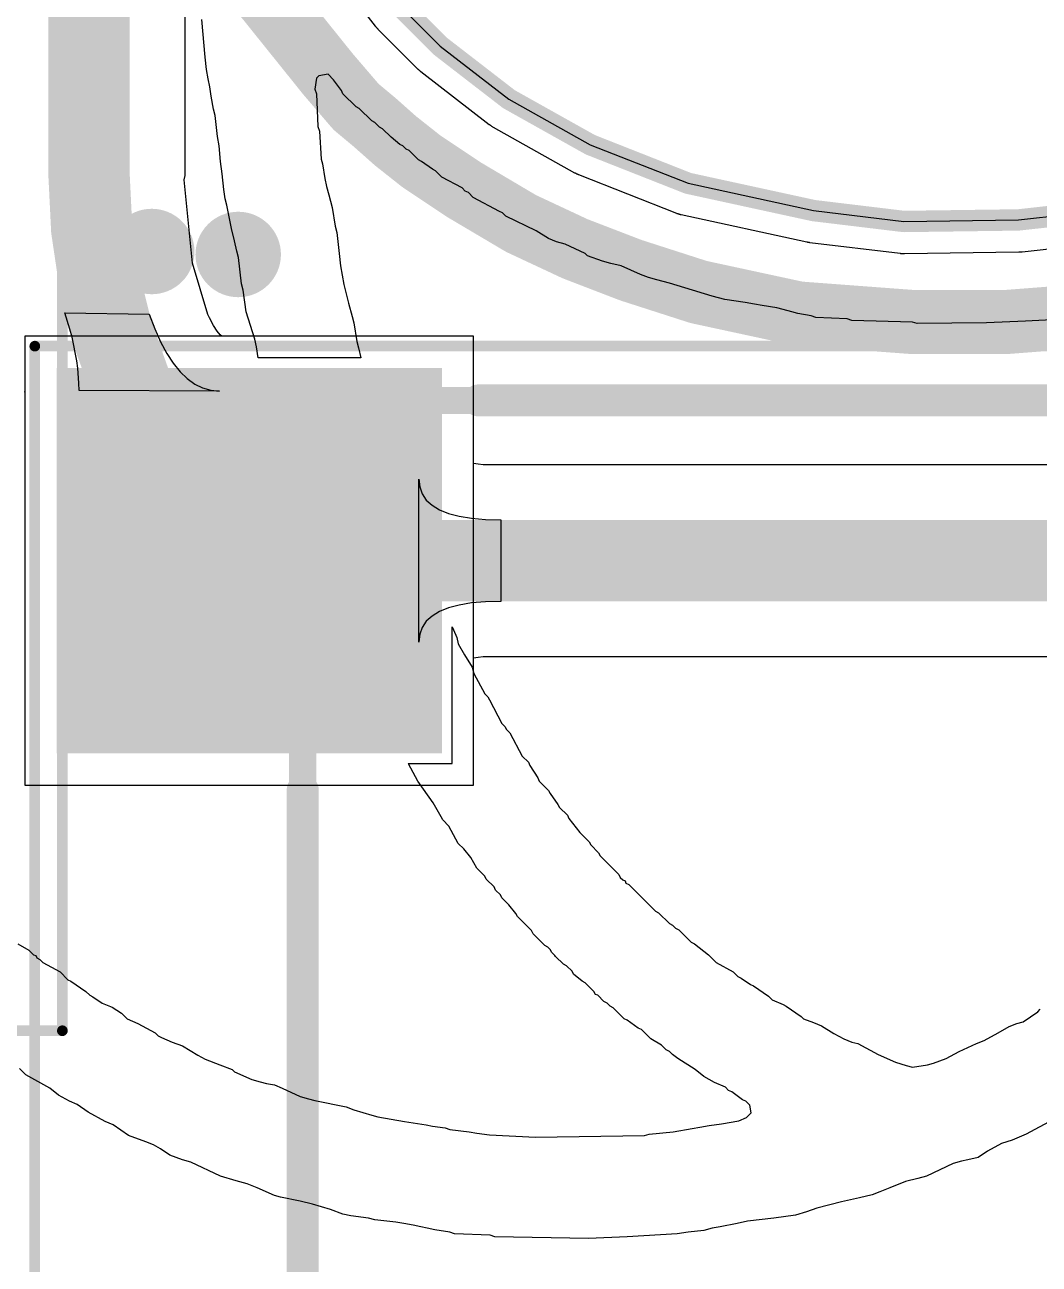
# Model space of a CAD drawing. Header units: inches. Extents: x -21.6 to 21.4, y -24.6 to 14.5.
# Drawn here: x 9.6 to 14.35, y -17.89 to -12.09 of the extents above; entities that cross this region are included whole.
import ezdxf

# ---------------------------------------------------------------- set-up
doc = ezdxf.new("R2010")
doc.units = ezdxf.units.IN
for name, color, linetype in [('Bottom Layer', 5, 'Continuous'), ('Bottom Solder', 6, 'Continuous'), ('Mechanical 4', 56, 'Continuous'), ('Pad Holes', 156, 'Continuous'), ('Top 3D Body', 56, 'Continuous'), ('Top Courtyard', 56, 'Continuous'), ('Top Layer', 1, 'Continuous'), ('Top Overlay', 2, 'Continuous'), ('Top Solder', 216, 'Continuous')]:
    doc.layers.add(name, color=color, linetype=linetype)

# ---------------------------------------------------------------- blocks, each defined once
blk = doc.blocks.new('RES_THT_025W_220_54')
at = {"layer": 'Top Courtyard'}
for points in [[(-3.65, -0.85, 0.05, 0.05, 0), (-3.65, -1.4, 0.05, 0.05, 0)], [(-3.65, -1.4, 0.05, 0.05, 0), (3.65, -1.4, 0.05, 0.05, 0)]]:
    blk.add_lwpolyline(points, format="xyseb", dxfattribs=at)
blk.add_lwpolyline([(-3.6625, -1.4, 0.025, 0.025, 1), (-3.6375, -1.4, 0.025, 0.025, 1)], format="xyseb", close=True, dxfattribs=at)
blk.add_lwpolyline([(-3.6625, -1.4, 0.025, 0.025, 1), (-3.6375, -1.4, 0.025, 0.025, 1)], format="xyseb", close=True, dxfattribs=at)
blk = doc.blocks.new('B__________6X6_59')
at = {"layer": 'Bottom Layer'}
blk.add_hatch(color=5, dxfattribs=at).paths.add_polyline_path([(-4.05, 3.05), (-2.45, 3.05), (-2.45, 1.45), (-4.05, 1.45)])
at = {"layer": 'Bottom Solder'}
blk.add_hatch(color=6, dxfattribs=at).paths.add_polyline_path([(-4.1516, 3.1516), (-2.3484, 3.1516), (-2.3484, 1.3484), (-4.1516, 1.3484)])
at = {"layer": 'Pad Holes'}
h = blk.add_hatch(color=7, dxfattribs=at)
edge = h.paths.add_edge_path()
edge.add_arc((-3.25, 2.25), 0.5, 0, 360)
at = {"layer": 'Top Layer'}
blk.add_hatch(color=1, dxfattribs=at).paths.add_polyline_path([(-4.05, 3.05), (-2.45, 3.05), (-2.45, 1.45), (-4.05, 1.45)])
at = {"layer": 'Top Solder'}
blk.add_hatch(color=216, dxfattribs=at).paths.add_polyline_path([(-4.1516, 3.1516), (-2.3484, 3.1516), (-2.3484, 1.3484), (-4.1516, 1.3484)])
at = {"layer": 'Top 3D Body'}
for points in [[(-3.202, 3.683, 0.2, 0.2, 1), (-3.402, 3.683, 0.2, 0.2, 1)], [(-3.452, 3.683, 0.1, 0.1, 1), (-3.352, 3.683, 0.1, 0.1, 1)], [(-3.252, 3.683, 0.1, 0.1, 1), (-3.152, 3.683, 0.1, 0.1, 1)], [(-3.0317, 3, 0.0635, 0.0635, 1), (-2.9682, 3, 0.0635, 0.0635, 1)], [(-3.0317, 3, 0.0635, 0.0635, 1), (-2.9682, 3, 0.0635, 0.0635, 1)]]:
    blk.add_lwpolyline(points, format="xyseb", close=True, dxfattribs=at)
for points in [[(-3, 3, 0.127, 0.127, 0), (3, 3, 0.127, 0.127, 0)], [(-3, -3, 0.127, 0.127, 0), (-3, 3, 0.127, 0.127, 0)]]:
    blk.add_lwpolyline(points, format="xyseb", dxfattribs=at)
at = {"layer": 'Top Courtyard'}
for points in [[(-4.254, -3.254, 0.05, 0.05, 0), (-4.254, 3.254, 0.05, 0.05, 0)], [(-4.254, 3.254, 0.05, 0.05, 0), (4.254, 3.254, 0.05, 0.05, 0)]]:
    blk.add_lwpolyline(points, format="xyseb", dxfattribs=at)
blk.add_lwpolyline([(-4.2665, 3.254, 0.025, 0.025, 1), (-4.2415, 3.254, 0.025, 0.025, 1)], format="xyseb", close=True, dxfattribs=at)
blk.add_lwpolyline([(-4.2665, 3.254, 0.025, 0.025, 1), (-4.2415, 3.254, 0.025, 0.025, 1)], format="xyseb", close=True, dxfattribs=at)
at = {"layer": 'Top Overlay'}
for points in [[(-3.6067, 3.6969, 0.2, 0.2, 1), (-3.8067, 3.6969, 0.2, 0.2, 1)], [(-3.8567, 3.6969, 0.1, 0.1, 1), (-3.7567, 3.6969, 0.1, 0.1, 1)], [(-3.6567, 3.6969, 0.1, 0.1, 1), (-3.5567, 3.6969, 0.1, 0.1, 1)], [(-2.2135, 3, 0.075, 0.075, 1), (-2.1385, 3, 0.075, 0.075, 1)], [(-3.0375, 1.176, 0.075, 0.075, 1), (-2.9625, 1.176, 0.075, 0.075, 1)]]:
    blk.add_lwpolyline(points, format="xyseb", close=True, dxfattribs=at)
for points in [[(-2.176, 3, 0.15, 0.15, 0), (2.176, 3, 0.15, 0.15, 0)], [(-3, -1.176, 0.15, 0.15, 0), (-3, 1.176, 0.15, 0.15, 0)]]:
    blk.add_lwpolyline(points, format="xyseb", dxfattribs=at)

msp = doc.modelspace()

# ---------------------------------------------------------------- linework, layer by layer
at = {"layer": 'Bottom Layer'}
for p, q in [((11.358, -12.006), (11.544, -12.192)), ((11.544, -12.192), (11.865, -12.44)), ((11.865, -12.44), (12.2461, -12.6534)), ((12.2461, -12.6534), (12.7038, -12.8339)), ((12.7038, -12.8339), (13.291, -12.9616)), ((13.291, -12.9616), (13.7141, -13.0126)), ((14.2502, -13.0053), (14.75, -12.95)), ((13.7141, -13.0126), (14.2502, -13.0053)), ((11.7, -13.55), (9.6, -13.55)), ((9.6, -13.55), (9.6, -15.65)), ((11.7, -15.65), (11.7, -13.55)), ((9.6, -15.65), (11.7, -15.65))]:
    msp.add_line(p, q, dxfattribs=at)
at = {"layer": 'Mechanical 4'}
for points in [[(11.358, -12.006, 0.1, 0.1, 0), (11.544, -12.192, 0.1, 0.1, 0)], [(11.544, -12.192, 0.1, 0.1, 0), (11.865, -12.44, 0.1, 0.1, 0)], [(11.865, -12.44, 0.1, 0.1, 0), (12.2461, -12.6534, 0.1, 0.1, 0)], [(12.2461, -12.6534, 0.1, 0.1, 0), (12.7038, -12.8339, 0.1, 0.1, 0)], [(12.7038, -12.8339, 0.1, 0.1, 0), (13.291, -12.9616, 0.1, 0.1, 0)], [(13.291, -12.9616, 0.1, 0.1, 0), (13.7141, -13.0126, 0.1, 0.1, 0)], [(14.2502, -13.0053, 0.1, 0.1, 0), (14.75, -12.95, 0.1, 0.1, 0)], [(13.7141, -13.0126, 0.1, 0.1, 0), (14.2502, -13.0053, 0.1, 0.1, 0)]]:
    msp.add_lwpolyline(points, format="xyseb", dxfattribs=at)
for points in [[(11.519, -12.192, 0.05, 0.05, 1), (11.569, -12.192, 0.05, 0.05, 1)], [(11.519, -12.192, 0.05, 0.05, 1), (11.569, -12.192, 0.05, 0.05, 1)], [(11.84, -12.44, 0.05, 0.05, 1), (11.89, -12.44, 0.05, 0.05, 1)], [(11.84, -12.44, 0.05, 0.05, 1), (11.89, -12.44, 0.05, 0.05, 1)], [(12.2211, -12.6534, 0.05, 0.05, 1), (12.2711, -12.6534, 0.05, 0.05, 1)], [(12.2211, -12.6534, 0.05, 0.05, 1), (12.2711, -12.6534, 0.05, 0.05, 1)], [(12.6788, -12.8339, 0.05, 0.05, 1), (12.7288, -12.8339, 0.05, 0.05, 1)], [(12.6788, -12.8339, 0.05, 0.05, 1), (12.7288, -12.8339, 0.05, 0.05, 1)], [(13.266, -12.9616, 0.05, 0.05, 1), (13.316, -12.9616, 0.05, 0.05, 1)], [(13.266, -12.9616, 0.05, 0.05, 1), (13.316, -12.9616, 0.05, 0.05, 1)], [(13.6891, -13.0126, 0.05, 0.05, 1), (13.7391, -13.0126, 0.05, 0.05, 1)], [(13.6891, -13.0126, 0.05, 0.05, 1), (13.7391, -13.0126, 0.05, 0.05, 1)], [(14.2252, -13.0053, 0.05, 0.05, 1), (14.2752, -13.0053, 0.05, 0.05, 1)], [(14.2252, -13.0053, 0.05, 0.05, 1), (14.2752, -13.0053, 0.05, 0.05, 1)]]:
    msp.add_lwpolyline(points, format="xyseb", close=True, dxfattribs=at)
at = {"layer": 'Top Layer'}
for p, q in [((10.3491, -12.7979), (10.3491, -10.925)), ((11.358, -12.006), (11.544, -12.192)), ((11.544, -12.192), (11.865, -12.44)), ((11.865, -12.44), (12.2461, -12.6534)), ((12.2461, -12.6534), (12.7038, -12.8339)), ((10.3451, -12.8182), (10.3491, -12.7979)), ((10.3834, -13.207), (10.3451, -12.8182)), ((12.7038, -12.8339), (13.291, -12.9616)), ((13.291, -12.9616), (13.7141, -13.0126)), ((14.2502, -13.0053), (14.75, -12.95)), ((13.7141, -13.0126), (14.2502, -13.0053)), ((10.4563, -13.4473), (10.3834, -13.207)), ((9.7861, -13.4402), (10.1819, -13.447)), ((9.8102, -13.5169), (9.7861, -13.4402)), ((10.1819, -13.447), (10.2074, -13.5151)), ((10.4637, -13.4639), (10.4563, -13.4473)), ((10.2074, -13.5151), (10.2346, -13.576)), ((10.4829, -13.4999), (10.4637, -13.4639)), ((10.5, -13.5262), (10.4829, -13.4999)), ((9.8203, -13.5544), (9.8102, -13.5169)), ((9.8423, -13.664), (9.8203, -13.5544)), ((10.5138, -13.5431), (10.5, -13.5262)), ((10.5209, -13.55), (10.5138, -13.5431)), ((11.7, -13.55), (10.5209, -13.55)), ((11.7, -14.1452), (11.7, -13.55)), ((10.2346, -13.576), (10.2633, -13.6297)), ((10.2633, -13.6297), (10.2937, -13.6764)), ((9.847, -13.6996), (9.8423, -13.664)), ((10.2937, -13.6764), (10.3257, -13.7158)), ((9.8524, -13.7691), (9.847, -13.6996)), ((10.3257, -13.7158), (10.3593, -13.7482)), ((9.853, -13.803), (9.8524, -13.7691)), ((10.51, -13.8061), (9.853, -13.803)), ((10.3593, -13.7482), (10.3945, -13.7734)), ((10.3945, -13.7734), (10.4314, -13.7914)), ((10.4314, -13.7914), (10.4699, -13.8023)), ((10.4699, -13.8023), (10.51, -13.8061)), ((9.5982, -13.8081), (9.6, -13.8163)), ((9.6, -13.8163), (9.6, -15.65)), ((11.7216, -14.1488), (11.7, -14.1452)), ((11.7452, -14.1509), (11.7216, -14.1488)), ((15.937, -14.1509), (11.7452, -14.1509)), ((11.4439, -14.981), (11.4439, -14.219)), ((11.4439, -14.219), (11.4477, -14.2552)), ((11.4477, -14.2552), (11.4593, -14.2876)), ((11.4593, -14.2876), (11.4785, -14.3162)), ((11.4785, -14.3162), (11.5053, -14.3409)), ((11.5053, -14.3409), (11.5399, -14.3619)), ((11.5399, -14.3619), (11.5822, -14.379)), ((11.5822, -14.379), (11.6321, -14.3924)), ((11.6321, -14.3924), (11.6897, -14.4019)), ((11.6897, -14.4019), (11.755, -14.4076)), ((11.755, -14.4076), (11.8279, -14.4095)), ((11.8279, -14.4095), (11.8279, -14.7905)), ((11.8279, -14.7905), (11.755, -14.7924)), ((11.5399, -14.8381), (11.5053, -14.8591)), ((11.5822, -14.821), (11.5399, -14.8381)), ((11.6321, -14.8076), (11.5822, -14.821)), ((11.6897, -14.7981), (11.6321, -14.8076)), ((11.755, -14.7924), (11.6897, -14.7981)), ((11.4785, -14.8838), (11.4593, -14.9124)), ((11.5053, -14.8591), (11.4785, -14.8838)), ((11.4477, -14.9448), (11.4439, -14.981)), ((11.4593, -14.9124), (11.4477, -14.9448)), ((11.7, -15.0548), (11.7216, -15.0512)), ((11.7, -15.65), (11.7, -15.0548)), ((11.7216, -15.0512), (11.7452, -15.0491)), ((11.7452, -15.0491), (15.937, -15.0491)), ((9.6, -15.65), (11.7, -15.65))]:
    msp.add_line(p, q, dxfattribs=at)
for points in [[(9.9, -12.7979, 0.381, 0.381, 0), (9.9, -10.925, 0.381, 0.381, 0)], [(10.6439, -14.5939, 0.381, 0.381, -0.198912), (9.9, -12.7979, 0.381, 0.381, 0)], [(10.6439, -14.5939, 0.381, 0.381, 0), (10.65, -14.6, 0.381, 0.381, 0)], [(10.65, -14.6, 0.381, 0.381, 0), (17.15, -14.6, 0.381, 0.381, 0)]]:
    msp.add_lwpolyline(points, format="xyseb", dxfattribs=at)
for points in [[(9.8048, -12.7979, 0.1905, 0.1905, 1), (9.9953, -12.7979, 0.1905, 0.1905, 1)], [(9.8048, -12.7979, 0.1905, 0.1905, 1), (9.9953, -12.7979, 0.1905, 0.1905, 1)], [(10.5487, -14.5939, 0.1905, 0.1905, 1), (10.7392, -14.5939, 0.1905, 0.1905, 1)], [(10.5487, -14.5939, 0.1905, 0.1905, 1), (10.7392, -14.5939, 0.1905, 0.1905, 1)], [(10.5547, -14.6, 0.1905, 0.1905, 1), (10.7452, -14.6, 0.1905, 0.1905, 1)], [(10.5547, -14.6, 0.1905, 0.1905, 1), (10.7452, -14.6, 0.1905, 0.1905, 1)]]:
    msp.add_lwpolyline(points, format="xyseb", close=True, dxfattribs=at)
at = {"layer": 'Top Overlay'}
for p, q in [((11.0702, -11.8814), (11.2398, -12.0984)), ((10.4426, -12.2431), (10.428, -12.068)), ((11.2398, -12.0984), (11.2405, -12.0992)), ((11.2405, -12.0992), (11.2412, -12.1001)), ((11.2412, -12.1001), (11.2423, -12.1014)), ((11.2423, -12.1014), (11.2432, -12.1026)), ((11.2432, -12.1026), (11.2439, -12.1034)), ((11.2439, -12.1034), (11.2446, -12.1043)), ((11.2446, -12.1043), (11.2457, -12.1054)), ((11.2457, -12.1054), (11.2467, -12.1066)), ((11.2467, -12.1066), (11.2475, -12.1074)), ((11.2475, -12.1074), (11.2482, -12.1082)), ((11.2482, -12.1082), (11.2493, -12.1093)), ((11.2493, -12.1093), (11.2504, -12.1105)), ((11.2504, -12.1105), (11.2512, -12.1113)), ((11.2512, -12.1113), (11.2519, -12.1121)), ((11.2519, -12.1121), (11.4379, -12.2981)), ((10.4499, -12.3014), (10.4426, -12.2431)), ((10.4572, -12.3452), (10.4499, -12.3014)), ((10.4645, -12.3817), (10.4572, -12.3452)), ((10.9641, -12.3416), (10.9568, -12.3926)), ((10.9751, -12.3306), (10.9641, -12.3416)), ((11.0188, -12.3233), (10.9751, -12.3306)), ((11.0444, -12.3489), (11.0188, -12.3233)), ((11.0808, -12.3999), (11.0444, -12.3489)), ((11.4379, -12.2981), (11.439, -12.2991)), ((11.439, -12.2991), (11.4401, -12.3002)), ((11.4401, -12.3002), (11.4411, -12.3011)), ((11.4411, -12.3011), (11.4418, -12.3018)), ((11.4418, -12.3018), (11.4428, -12.3027)), ((11.4428, -12.3027), (11.4441, -12.3039)), ((11.4441, -12.3039), (11.445, -12.3047)), ((11.445, -12.3047), (11.4458, -12.3054)), ((11.4458, -12.3054), (11.447, -12.3064)), ((11.447, -12.3064), (11.4481, -12.3074)), ((11.4481, -12.3074), (11.449, -12.3081)), ((11.449, -12.3081), (11.4499, -12.3088)), ((11.4499, -12.3088), (11.4511, -12.3098)), ((11.4511, -12.3098), (11.4523, -12.3107)), ((11.4523, -12.3107), (11.7732, -12.5587)), ((10.4718, -12.4254), (10.4645, -12.3817)), ((10.9568, -12.3926), (10.9641, -12.4145)), ((11.0881, -12.4145), (11.0808, -12.3999)), ((10.4827, -12.4875), (10.4718, -12.4254)), ((10.9641, -12.4145), (10.9714, -12.5677)), ((11.1501, -12.4765), (11.0881, -12.4145)), ((10.49, -12.5166), (10.4827, -12.4875)), ((10.5009, -12.6151), (10.49, -12.5166)), ((11.1647, -12.4838), (11.1501, -12.4765)), ((11.2231, -12.5422), (11.1647, -12.4838)), ((10.9714, -12.5677), (10.9787, -12.5896)), ((11.2377, -12.5494), (11.2231, -12.5422)), ((11.2595, -12.5713), (11.2377, -12.5494)), ((11.2741, -12.5786), (11.2595, -12.5713)), ((11.3142, -12.6187), (11.2741, -12.5786)), ((11.7732, -12.5587), (11.7735, -12.5589)), ((11.7735, -12.5589), (11.7738, -12.5592)), ((11.7738, -12.5592), (11.7759, -12.5607)), ((11.7759, -12.5607), (11.7775, -12.5619)), ((11.7775, -12.5619), (11.7778, -12.5621)), ((11.7778, -12.5621), (11.7781, -12.5623)), ((11.7781, -12.5623), (11.78, -12.5637)), ((11.78, -12.5637), (11.782, -12.565)), ((11.782, -12.565), (11.7823, -12.5652)), ((11.7823, -12.5652), (11.7825, -12.5654)), ((11.7825, -12.5654), (11.7842, -12.5664)), ((11.7842, -12.5664), (11.7865, -12.5679)), ((11.7865, -12.5679), (11.7868, -12.5681)), ((11.7868, -12.5681), (11.7871, -12.5682)), ((11.7871, -12.5682), (11.789, -12.5694)), ((11.789, -12.5694), (11.7911, -12.5706)), ((11.7911, -12.5706), (11.7914, -12.5707)), ((11.7914, -12.5707), (11.7917, -12.5709)), ((11.7917, -12.5709), (12.1728, -12.7843)), ((10.5082, -12.6589), (10.5009, -12.6151)), ((10.9787, -12.5896), (10.986, -12.7209)), ((11.3544, -12.6516), (11.3142, -12.6187)), ((10.5155, -12.7318), (10.5082, -12.6589)), ((11.369, -12.6589), (11.3544, -12.6516)), ((11.3835, -12.6735), (11.369, -12.6589)), ((11.3981, -12.6807), (11.3835, -12.6735)), ((11.4419, -12.7245), (11.3981, -12.6807)), ((10.5228, -12.7902), (10.5155, -12.7318)), ((10.986, -12.7209), (10.9933, -12.7427)), ((10.9933, -12.7427), (11.0042, -12.812)), ((11.4565, -12.7318), (11.4419, -12.7245)), ((11.5075, -12.7683), (11.4565, -12.7318)), ((10.5301, -12.8631), (10.5228, -12.7902)), ((11.0042, -12.812), (11.0115, -12.8485)), ((11.5221, -12.7756), (11.5075, -12.7683)), ((11.5513, -12.8048), (11.5221, -12.7756)), ((11.6461, -12.8558), (11.5513, -12.8048)), ((12.1728, -12.7843), (12.1746, -12.7853)), ((12.1746, -12.7853), (12.1765, -12.7863)), ((12.1765, -12.7863), (12.177, -12.7866)), ((12.177, -12.7866), (12.1775, -12.7868)), ((12.1775, -12.7868), (12.1792, -12.7876)), ((12.1792, -12.7876), (12.1812, -12.7887)), ((12.1812, -12.7887), (12.1818, -12.7889)), ((12.1818, -12.7889), (12.1823, -12.7892)), ((12.1823, -12.7892), (12.1843, -12.79)), ((12.1843, -12.79), (12.1861, -12.7909)), ((12.1861, -12.7909), (12.1866, -12.7911)), ((12.1866, -12.7911), (12.1872, -12.7914)), ((12.1872, -12.7914), (12.1893, -12.7922)), ((12.1893, -12.7922), (12.1911, -12.7929)), ((12.1911, -12.7929), (12.6488, -12.9735)), ((10.5374, -12.9069), (10.5301, -12.8631)), ((11.0115, -12.8485), (11.0225, -12.8886)), ((11.6607, -12.8704), (11.6461, -12.8558)), ((11.6753, -12.8777), (11.6607, -12.8704)), ((11.6972, -12.8996), (11.6753, -12.8777)), ((10.5447, -12.936), (10.5374, -12.9069)), ((11.0225, -12.8886), (11.0371, -12.947)), ((11.8212, -12.9652), (11.6972, -12.8996)), ((10.5666, -13.0455), (10.5447, -12.936)), ((11.0371, -12.947), (11.0516, -13.0345)), ((11.8358, -12.9725), (11.8212, -12.9652)), ((11.8504, -12.9871), (11.8358, -12.9725)), ((11.9926, -13.0564), (11.8504, -12.9871)), ((12.6488, -12.9735), (12.65, -12.9739)), ((12.65, -12.9739), (12.6514, -12.9745)), ((12.6514, -12.9745), (12.6527, -12.9749)), ((12.6527, -12.9749), (12.6538, -12.9754)), ((12.6538, -12.9754), (12.655, -12.9758)), ((12.655, -12.9758), (12.6565, -12.9763)), ((12.6565, -12.9763), (12.6577, -12.9766)), ((12.6577, -12.9766), (12.6589, -12.9771)), ((12.6589, -12.9771), (12.6603, -12.9775)), ((12.6603, -12.9775), (12.6616, -12.9779)), ((12.6616, -12.9779), (12.6627, -12.9782)), ((12.6627, -12.9782), (12.664, -12.9786)), ((12.664, -12.9786), (12.6655, -12.979)), ((12.6655, -12.979), (12.6667, -12.9793)), ((12.6667, -12.9793), (12.6678, -12.9795)), ((12.6678, -12.9795), (12.6692, -12.9799)), ((12.6692, -12.9799), (12.6707, -12.9802)), ((12.6707, -12.9802), (12.6719, -12.9805)), ((12.6719, -12.9805), (13.2591, -13.1082)), ((10.5812, -13.1038), (10.5666, -13.0455)), ((11.0516, -13.0345), (11.0589, -13.0637)), ((10.5921, -13.1512), (10.5812, -13.1038)), ((11.0589, -13.0637), (11.0699, -13.1622)), ((12.051, -13.0929), (11.9926, -13.0564)), ((12.0874, -13.1075), (12.051, -13.0929)), ((12.1276, -13.1184), (12.0874, -13.1075)), ((13.2591, -13.1082), (13.2607, -13.1085)), ((13.2607, -13.1085), (13.2625, -13.1088)), ((13.2625, -13.1088), (13.2635, -13.109)), ((13.2635, -13.109), (13.2644, -13.1092)), ((13.2644, -13.1092), (13.2661, -13.1095)), ((13.2661, -13.1095), (13.2677, -13.1098)), ((14.2667, -13.1544), (14.7665, -13.0991)), ((10.5994, -13.1804), (10.5921, -13.1512)), ((11.0699, -13.1622), (11.0772, -13.2205)), ((12.2224, -13.1622), (12.1276, -13.1184)), ((12.2333, -13.1731), (12.2224, -13.1622)), ((13.2677, -13.1098), (13.2686, -13.1099)), ((13.2686, -13.1099), (13.2697, -13.1101)), ((13.2697, -13.1101), (13.2716, -13.1103)), ((13.2716, -13.1103), (13.273, -13.1105)), ((13.273, -13.1105), (13.6961, -13.1616)), ((13.6961, -13.1616), (13.6979, -13.1618)), ((13.6979, -13.1618), (13.7001, -13.162)), ((13.7001, -13.162), (13.7008, -13.1621)), ((13.7008, -13.1621), (13.7014, -13.1621)), ((13.7014, -13.1621), (13.7033, -13.1622)), ((13.7033, -13.1622), (13.7054, -13.1624)), ((13.7054, -13.1624), (13.7061, -13.1624)), ((13.7061, -13.1624), (13.7068, -13.1625)), ((13.7068, -13.1625), (13.709, -13.1625)), ((13.709, -13.1625), (13.7108, -13.1626)), ((13.7108, -13.1626), (13.7114, -13.1626)), ((13.7114, -13.1626), (13.7121, -13.1626)), ((13.7121, -13.1626), (13.7141, -13.1626)), ((13.7141, -13.1626), (13.7161, -13.1626)), ((13.7161, -13.1626), (14.2523, -13.1553)), ((14.2523, -13.1553), (14.2541, -13.1553)), ((14.2541, -13.1553), (14.256, -13.1552)), ((14.256, -13.1552), (14.2569, -13.1552)), ((14.2569, -13.1552), (14.2576, -13.1552)), ((14.2576, -13.1552), (14.2596, -13.155)), ((14.2596, -13.155), (14.2614, -13.1549)), ((14.2614, -13.1549), (14.2621, -13.1549)), ((14.2621, -13.1549), (14.263, -13.1548)), ((14.263, -13.1548), (14.2651, -13.1546)), ((14.2651, -13.1546), (14.2667, -13.1544)), ((10.614, -13.3044), (10.5994, -13.1804)), ((11.0772, -13.2205), (11.0918, -13.3081)), ((12.3026, -13.1986), (12.2333, -13.1731)), ((12.3427, -13.2096), (12.3026, -13.1986)), ((12.3902, -13.2205), (12.3427, -13.2096)), ((12.4813, -13.2606), (12.3902, -13.2205)), ((12.5178, -13.2752), (12.4813, -13.2606)), ((12.5579, -13.2862), (12.5178, -13.2752)), ((10.6213, -13.3336), (10.614, -13.3044)), ((10.6359, -13.4357), (10.6213, -13.3336)), ((11.0918, -13.3081), (11.1136, -13.3956)), ((12.6163, -13.3008), (12.5579, -13.2862)), ((12.6892, -13.3227), (12.6163, -13.3008)), ((12.8169, -13.3628), (12.6892, -13.3227)), ((11.1136, -13.3956), (11.1319, -13.4576)), ((12.8752, -13.3774), (12.8169, -13.3628)), ((12.9701, -13.3919), (12.8752, -13.3774)), ((13.0138, -13.3992), (12.9701, -13.3919)), ((13.0503, -13.4065), (13.0138, -13.3992)), ((10.676, -13.5634), (10.6359, -13.4357)), ((11.1319, -13.4576), (11.1392, -13.4868)), ((13.1196, -13.4175), (13.0503, -13.4065)), ((13.1488, -13.4248), (13.1196, -13.4175)), ((13.1889, -13.4357), (13.1488, -13.4248)), ((13.2181, -13.443), (13.1889, -13.4357)), ((13.2801, -13.4539), (13.2181, -13.443)), ((13.302, -13.4612), (13.2801, -13.4539)), ((11.1392, -13.4868), (11.1538, -13.5743)), ((13.4478, -13.4685), (13.302, -13.4612)), ((13.4697, -13.4758), (13.4478, -13.4685)), ((13.7542, -13.4831), (13.4697, -13.4758)), ((13.7761, -13.4904), (13.7542, -13.4831)), ((14.1007, -13.4868), (13.7761, -13.4904)), ((14.283, -13.4795), (14.1007, -13.4868)), ((14.407, -13.4722), (14.283, -13.4795)), ((10.6833, -13.5998), (10.676, -13.5634)), ((10.691, -13.65), (10.6833, -13.5998)), ((11.1538, -13.5743), (11.1611, -13.6035)), ((11.1611, -13.6035), (11.1716, -13.65)), ((11.1716, -13.65), (10.691, -13.65)), ((11.6, -15.55), (11.6, -14.9097)), ((11.6, -14.9097), (11.606, -14.9238)), ((11.606, -14.9238), (11.6206, -14.9602)), ((11.6206, -14.9602), (11.6279, -14.9894)), ((11.6279, -14.9894), (11.6571, -15.0405)), ((11.6571, -15.0405), (11.6936, -15.0988)), ((11.6936, -15.0988), (11.7008, -15.128)), ((11.7008, -15.128), (11.7519, -15.2228)), ((11.7519, -15.2228), (11.7665, -15.2374)), ((11.7665, -15.2374), (11.7738, -15.252)), ((11.7738, -15.252), (11.8321, -15.3614)), ((11.8321, -15.3614), (11.8467, -15.376)), ((11.8467, -15.376), (11.854, -15.3906)), ((11.854, -15.3906), (11.8686, -15.4052)), ((11.8686, -15.4052), (11.927, -15.5146)), ((11.927, -15.5146), (11.9561, -15.5438)), ((11.9561, -15.5438), (11.9634, -15.5584)), ((11.3945, -15.5511), (11.3937, -15.55)), ((11.3937, -15.55), (11.6, -15.55)), ((11.4382, -15.6313), (11.3945, -15.5511)), ((11.9634, -15.5584), (11.9999, -15.6167)), ((11.5112, -15.7334), (11.4382, -15.6313)), ((11.9999, -15.6167), (12.0072, -15.6313)), ((12.0072, -15.6313), (12.051, -15.6751)), ((12.051, -15.6751), (12.0583, -15.6897)), ((12.0583, -15.6897), (12.0947, -15.7407)), ((11.5477, -15.7991), (11.5112, -15.7334)), ((12.0947, -15.7407), (12.102, -15.7553)), ((12.102, -15.7553), (12.1385, -15.7918)), ((11.555, -15.8137), (11.5477, -15.7991)), ((11.5841, -15.8428), (11.555, -15.8137)), ((12.1385, -15.7918), (12.1458, -15.8064)), ((12.1458, -15.8064), (12.1969, -15.872)), ((11.6279, -15.9231), (11.5841, -15.8428)), ((12.1969, -15.872), (12.2406, -15.9158)), ((11.6534, -15.9486), (11.6279, -15.9231)), ((11.6863, -15.9887), (11.6534, -15.9486)), ((12.2406, -15.9158), (12.2479, -15.9304)), ((12.2479, -15.9304), (12.2844, -15.9668)), ((11.7154, -16.0398), (11.6863, -15.9887)), ((12.2844, -15.9668), (12.2917, -15.9814)), ((12.2917, -15.9814), (12.3792, -16.069)), ((11.7519, -16.0763), (11.7154, -16.0398)), ((11.7592, -16.0909), (11.7519, -16.0763)), ((11.7957, -16.1273), (11.7592, -16.0909)), ((12.3792, -16.069), (12.3865, -16.0836)), ((12.3865, -16.0836), (12.3975, -16.0945)), ((12.3975, -16.0945), (12.4084, -16.0981)), ((12.4084, -16.0981), (12.412, -16.1091)), ((12.412, -16.1091), (12.4266, -16.1164)), ((12.4266, -16.1164), (12.5506, -16.2404)), ((11.803, -16.1419), (11.7957, -16.1273)), ((11.8249, -16.1638), (11.803, -16.1419)), ((11.8321, -16.1784), (11.8249, -16.1638)), ((11.865, -16.2112), (11.8321, -16.1784)), ((11.8978, -16.2513), (11.865, -16.2112)), ((12.5506, -16.2404), (12.5652, -16.2477)), ((11.9051, -16.2659), (11.8978, -16.2513)), ((11.9707, -16.3316), (11.9051, -16.2659)), ((12.5652, -16.2477), (12.6163, -16.2987)), ((12.6163, -16.2987), (12.6309, -16.306)), ((11.978, -16.3462), (11.9707, -16.3316)), ((12.0327, -16.4009), (11.978, -16.3462)), ((12.6309, -16.306), (12.6455, -16.3206)), ((12.6455, -16.3206), (12.6601, -16.3279)), ((12.6601, -16.3279), (12.7184, -16.3863)), ((9.5673, -16.3936), (9.6183, -16.4227)), ((12.0473, -16.4082), (12.0327, -16.4009)), ((12.0583, -16.4191), (12.0473, -16.4082)), ((12.7184, -16.3863), (12.733, -16.3936)), ((12.733, -16.3936), (12.7986, -16.4446)), ((9.6183, -16.4227), (9.6402, -16.4446)), ((9.6402, -16.4446), (9.6511, -16.4483)), ((9.6511, -16.4483), (9.6548, -16.4592)), ((9.6548, -16.4592), (9.6694, -16.4665)), ((9.6694, -16.4665), (9.684, -16.4811)), ((12.0656, -16.4337), (12.0583, -16.4191)), ((12.0802, -16.4483), (12.0656, -16.4337)), ((12.0838, -16.4519), (12.0802, -16.4483)), ((12.1203, -16.4884), (12.0838, -16.4519)), ((12.7986, -16.4446), (12.8351, -16.4811)), ((9.684, -16.4811), (9.7642, -16.5249)), ((9.7642, -16.5249), (9.8007, -16.5613)), ((12.1349, -16.4957), (12.1203, -16.4884)), ((12.1604, -16.5212), (12.1349, -16.4957)), ((12.1677, -16.5358), (12.1604, -16.5212)), ((12.8351, -16.4811), (12.9154, -16.5249)), ((12.9154, -16.5249), (12.9372, -16.5468)), ((9.8007, -16.5613), (9.8153, -16.5686)), ((9.8153, -16.5686), (9.8846, -16.616)), ((12.2078, -16.5686), (12.1677, -16.5358)), ((12.2224, -16.5759), (12.2078, -16.5686)), ((12.2625, -16.616), (12.2224, -16.5759)), ((12.9372, -16.5468), (12.9518, -16.554)), ((12.9518, -16.554), (12.9956, -16.5832)), ((12.9956, -16.5832), (13.0102, -16.5905)), ((9.8846, -16.616), (9.9028, -16.6343)), ((9.9028, -16.6343), (9.9174, -16.6416)), ((9.9174, -16.6416), (9.9611, -16.6708)), ((12.2698, -16.6306), (12.2625, -16.616)), ((12.2807, -16.6343), (12.2698, -16.6306)), ((12.3099, -16.6635), (12.2807, -16.6343)), ((13.0102, -16.5905), (13.0795, -16.6379)), ((13.0795, -16.6379), (13.0977, -16.6562)), ((9.9611, -16.6708), (10.0086, -16.689)), ((10.0086, -16.689), (10.0523, -16.7182)), ((12.3245, -16.6708), (12.3099, -16.6635)), ((12.3391, -16.6853), (12.3245, -16.6708)), ((12.3537, -16.6926), (12.3391, -16.6853)), ((12.4047, -16.7437), (12.3537, -16.6926)), ((13.0977, -16.6562), (13.1488, -16.678)), ((13.1488, -16.678), (13.1634, -16.6853)), ((13.1634, -16.6853), (13.2327, -16.7328)), ((14.3414, -16.7109), (14.3523, -16.6999)), ((10.0523, -16.7182), (10.0779, -16.7437)), ((10.0779, -16.7437), (10.1289, -16.7656)), ((12.4193, -16.751), (12.4047, -16.7437)), ((12.4704, -16.7875), (12.4193, -16.751)), ((13.2327, -16.7328), (13.2436, -16.7437)), ((13.2436, -16.7437), (13.291, -16.7619)), ((13.291, -16.7619), (13.3275, -16.7765)), ((14.2429, -16.7656), (14.2721, -16.7583)), ((14.2721, -16.7583), (14.3414, -16.7109)), ((10.1289, -16.7656), (10.2092, -16.8093)), ((10.2092, -16.8093), (10.2237, -16.8239)), ((12.485, -16.7948), (12.4704, -16.7875)), ((12.5288, -16.8385), (12.485, -16.7948)), ((13.3275, -16.7765), (13.3858, -16.813)), ((13.3858, -16.813), (13.4333, -16.8385)), ((14.0897, -16.8458), (14.1554, -16.8093)), ((14.1554, -16.8093), (14.2065, -16.7802)), ((14.2065, -16.7802), (14.2429, -16.7656)), ((10.2237, -16.8239), (10.2383, -16.8312)), ((10.2383, -16.8312), (10.2894, -16.8531)), ((10.2894, -16.8531), (10.3368, -16.8714)), ((10.3368, -16.8714), (10.4097, -16.9151)), ((12.5798, -16.8677), (12.5288, -16.8385)), ((12.6017, -16.8896), (12.5798, -16.8677)), ((13.4333, -16.8385), (13.4697, -16.8531)), ((13.4697, -16.8531), (13.4989, -16.8604)), ((13.4989, -16.8604), (13.5937, -16.9115)), ((13.973, -16.8969), (14.0533, -16.8604)), ((14.0533, -16.8604), (14.0897, -16.8458)), ((10.4097, -16.9151), (10.4426, -16.9333)), ((10.4426, -16.9333), (10.5119, -16.9589)), ((12.6163, -16.8969), (12.6017, -16.8896)), ((12.6309, -16.9115), (12.6163, -16.8969)), ((12.6564, -16.9297), (12.6309, -16.9115)), ((12.7366, -16.9808), (12.6564, -16.9297)), ((13.5937, -16.9115), (13.674, -16.9479)), ((13.8527, -16.9516), (13.911, -16.9297)), ((13.911, -16.9297), (13.973, -16.8969)), ((9.6037, -17.0063), (9.5745, -16.9771)), ((10.5119, -16.9589), (10.5702, -16.9808)), ((10.5702, -16.9808), (10.5812, -16.9917)), ((10.5812, -16.9917), (10.6614, -17.0282)), ((12.7768, -17.0136), (12.7366, -16.9808)), ((13.674, -16.9479), (13.725, -16.9625)), ((13.725, -16.9625), (13.7542, -16.9698)), ((13.7542, -16.9698), (13.8235, -16.9589)), ((13.8235, -16.9589), (13.8527, -16.9516)), ((9.7168, -17.0683), (9.6037, -17.0063)), ((10.6614, -17.0282), (10.7015, -17.0391)), ((10.7015, -17.0391), (10.7307, -17.0464)), ((10.7307, -17.0464), (10.7672, -17.0537)), ((10.7672, -17.0537), (10.8036, -17.0683)), ((12.8278, -17.0428), (12.7768, -17.0136)), ((12.8789, -17.0646), (12.8278, -17.0428)), ((9.7569, -17.1011), (9.7168, -17.0683)), ((9.808, -17.1303), (9.7569, -17.1011)), ((10.8036, -17.0683), (10.8875, -17.1084)), ((10.8875, -17.1084), (10.9276, -17.1194)), ((12.8935, -17.0792), (12.8789, -17.0646)), ((12.9081, -17.0865), (12.8935, -17.0792)), ((12.9591, -17.123), (12.9081, -17.0865)), ((9.8444, -17.1449), (9.808, -17.1303)), ((9.8955, -17.1814), (9.8444, -17.1449)), ((10.9276, -17.1194), (10.9568, -17.1266)), ((10.9568, -17.1266), (11.1027, -17.1558)), ((11.1027, -17.1558), (11.1392, -17.1704)), ((12.9737, -17.1303), (12.9591, -17.123)), ((12.9919, -17.1485), (12.9737, -17.1303)), ((12.9992, -17.185), (12.9919, -17.1485)), ((9.9757, -17.2251), (9.8955, -17.1814)), ((10.0122, -17.2397), (9.9757, -17.2251)), ((11.1392, -17.1704), (11.2231, -17.1959)), ((11.2231, -17.1959), (11.2522, -17.2032)), ((11.2522, -17.2032), (11.3762, -17.2251)), ((11.3762, -17.2251), (11.4784, -17.2397)), ((12.8606, -17.2361), (12.9409, -17.2215)), ((12.9409, -17.2215), (12.9774, -17.2069)), ((12.9774, -17.2069), (12.9992, -17.185)), ((14.4107, -17.2178), (14.2867, -17.2835)), ((10.0851, -17.2908), (10.0122, -17.2397)), ((11.4784, -17.2397), (11.5075, -17.247)), ((11.5075, -17.247), (11.5659, -17.2543)), ((11.5659, -17.2543), (11.5878, -17.2616)), ((11.5878, -17.2616), (11.679, -17.2725)), ((11.679, -17.2725), (11.7154, -17.2798)), ((11.7154, -17.2798), (11.7738, -17.2871)), ((12.4996, -17.2908), (12.5215, -17.2835)), ((12.5215, -17.2835), (12.6345, -17.2725)), ((12.6345, -17.2725), (12.7221, -17.2579)), ((12.7221, -17.2579), (12.7585, -17.2507)), ((12.7585, -17.2507), (12.8023, -17.2434)), ((12.8023, -17.2434), (12.8606, -17.2361)), ((14.2867, -17.2835), (14.221, -17.3127)), ((10.1654, -17.3199), (10.0851, -17.2908)), ((10.2019, -17.3345), (10.1654, -17.3199)), ((10.2347, -17.3528), (10.2019, -17.3345)), ((11.7738, -17.2871), (11.989, -17.2981)), ((11.989, -17.2981), (12.4996, -17.2908)), ((14.17, -17.3272), (14.1043, -17.3637)), ((14.221, -17.3127), (14.17, -17.3272)), ((10.2785, -17.382), (10.2347, -17.3528)), ((10.3368, -17.4038), (10.2785, -17.382)), ((14.0606, -17.3929), (14.0131, -17.4038)), ((14.1043, -17.3637), (14.0606, -17.3929)), ((10.3769, -17.4148), (10.3368, -17.4038)), ((10.5155, -17.4804), (10.3769, -17.4148)), ((13.9439, -17.4221), (13.8199, -17.4804)), ((13.984, -17.4111), (13.9439, -17.4221)), ((14.0131, -17.4038), (13.984, -17.4111)), ((10.5885, -17.5023), (10.5155, -17.4804)), ((10.6395, -17.5169), (10.5885, -17.5023)), ((10.6869, -17.5351), (10.6395, -17.5169)), ((13.7214, -17.506), (13.6484, -17.5351)), ((13.7797, -17.4914), (13.7214, -17.506)), ((13.8199, -17.4804), (13.7797, -17.4914)), ((10.7672, -17.5716), (10.6869, -17.5351)), ((10.7963, -17.5789), (10.7672, -17.5716)), ((13.5645, -17.568), (13.5062, -17.5825)), ((13.601, -17.5534), (13.5645, -17.568)), ((13.6484, -17.5351), (13.601, -17.5534)), ((10.8875, -17.5971), (10.7963, -17.5789)), ((10.9459, -17.6117), (10.8875, -17.5971)), ((11.0298, -17.6373), (10.9459, -17.6117)), ((13.3056, -17.63), (13.2582, -17.6482)), ((13.4223, -17.6008), (13.3056, -17.63)), ((13.5062, -17.5825), (13.4223, -17.6008)), ((11.0881, -17.6591), (11.0298, -17.6373)), ((11.1246, -17.6664), (11.0881, -17.6591)), ((11.2085, -17.6774), (11.1246, -17.6664)), ((11.2377, -17.6847), (11.2085, -17.6774)), ((11.3361, -17.6956), (11.2377, -17.6847)), ((12.981, -17.692), (12.9336, -17.7029)), ((13.105, -17.6774), (12.981, -17.692)), ((13.2071, -17.6628), (13.105, -17.6774)), ((13.2582, -17.6482), (13.2071, -17.6628)), ((11.3726, -17.7029), (11.3361, -17.6956)), ((11.4164, -17.7102), (11.3726, -17.7029)), ((11.4528, -17.7175), (11.4164, -17.7102)), ((11.482, -17.7248), (11.4528, -17.7175)), ((11.5185, -17.7321), (11.482, -17.7248)), ((11.5878, -17.743), (11.5185, -17.7321)), ((11.6097, -17.7503), (11.5878, -17.743)), ((11.7774, -17.7576), (11.6097, -17.7503)), ((12.6528, -17.7503), (12.4193, -17.7649)), ((12.7038, -17.743), (12.6528, -17.7503)), ((12.7768, -17.7357), (12.7038, -17.743)), ((12.8169, -17.7248), (12.7768, -17.7357)), ((12.8534, -17.7175), (12.8169, -17.7248)), ((12.9336, -17.7029), (12.8534, -17.7175)), ((11.7993, -17.7649), (11.7774, -17.7576)), ((12.237, -17.7722), (11.7993, -17.7649)), ((12.4193, -17.7649), (12.237, -17.7722))]:
    msp.add_line(p, q, dxfattribs=at)
for points in [[(10.3623, -11.5064, 0.3, 0.3, 0), (11.0188, -12.3233, 0.3, 0.3, 0)], [(11.0188, -12.3233, 0.3, 0.3, 0), (11.1501, -12.4765, 0.3, 0.3, 0)], [(11.1501, -12.4765, 0.3, 0.3, 0), (11.2377, -12.5494, 0.3, 0.3, 0)], [(11.2377, -12.5494, 0.3, 0.3, 0), (11.3343, -12.6352, 0.3, 0.3, 0)], [(11.3343, -12.6352, 0.3, 0.3, 0), (11.4565, -12.7318, 0.3, 0.3, 0)], [(11.4565, -12.7318, 0.3, 0.3, 0), (11.6534, -12.8631, 0.3, 0.3, 0)], [(11.6534, -12.8631, 0.3, 0.3, 0), (11.9215, -13.0218, 0.3, 0.3, 0)], [(11.9215, -13.0218, 0.3, 0.3, 0), (12.175, -13.1403, 0.3, 0.3, 0)], [(12.175, -13.1403, 0.3, 0.3, 0), (12.4358, -13.2406, 0.3, 0.3, 0)], [(12.4358, -13.2406, 0.3, 0.3, 0), (12.7531, -13.3427, 0.3, 0.3, 0)], [(12.7531, -13.3427, 0.3, 0.3, 0), (13.2181, -13.443, 0.3, 0.3, 0)], [(13.2181, -13.443, 0.3, 0.3, 0), (13.7542, -13.4831, 0.3, 0.3, 0)], [(13.7542, -13.4831, 0.3, 0.3, 0), (14.1919, -13.4831, 0.3, 0.3, 0)], [(14.1919, -13.4831, 0.3, 0.3, 0), (14.6186, -13.4503, 0.3, 0.3, 0)]]:
    msp.add_lwpolyline(points, format="xyseb", dxfattribs=at)
for points in [[(10.9438, -12.3233, 0.15, 0.15, 1), (11.0938, -12.3233, 0.15, 0.15, 1)], [(10.9438, -12.3233, 0.15, 0.15, 1), (11.0938, -12.3233, 0.15, 0.15, 1)], [(11.0751, -12.4765, 0.15, 0.15, 1), (11.2251, -12.4765, 0.15, 0.15, 1)], [(11.0751, -12.4765, 0.15, 0.15, 1), (11.2251, -12.4765, 0.15, 0.15, 1)], [(11.1627, -12.5494, 0.15, 0.15, 1), (11.3127, -12.5494, 0.15, 0.15, 1)], [(11.1627, -12.5494, 0.15, 0.15, 1), (11.3127, -12.5494, 0.15, 0.15, 1)], [(11.2593, -12.6352, 0.15, 0.15, 1), (11.4093, -12.6352, 0.15, 0.15, 1)], [(11.2593, -12.6352, 0.15, 0.15, 1), (11.4093, -12.6352, 0.15, 0.15, 1)], [(11.3815, -12.7318, 0.15, 0.15, 1), (11.5315, -12.7318, 0.15, 0.15, 1)], [(11.3815, -12.7318, 0.15, 0.15, 1), (11.5315, -12.7318, 0.15, 0.15, 1)], [(11.5784, -12.8631, 0.15, 0.15, 1), (11.7284, -12.8631, 0.15, 0.15, 1)], [(11.5784, -12.8631, 0.15, 0.15, 1), (11.7284, -12.8631, 0.15, 0.15, 1)], [(11.8465, -13.0218, 0.15, 0.15, 1), (11.9965, -13.0218, 0.15, 0.15, 1)], [(11.8465, -13.0218, 0.15, 0.15, 1), (11.9965, -13.0218, 0.15, 0.15, 1)], [(12.1, -13.1403, 0.15, 0.15, 1), (12.25, -13.1403, 0.15, 0.15, 1)], [(12.1, -13.1403, 0.15, 0.15, 1), (12.25, -13.1403, 0.15, 0.15, 1)], [(12.3608, -13.2406, 0.15, 0.15, 1), (12.5107, -13.2406, 0.15, 0.15, 1)], [(12.3608, -13.2406, 0.15, 0.15, 1), (12.5107, -13.2406, 0.15, 0.15, 1)], [(12.6781, -13.3427, 0.15, 0.15, 1), (12.8281, -13.3427, 0.15, 0.15, 1)], [(12.6781, -13.3427, 0.15, 0.15, 1), (12.8281, -13.3427, 0.15, 0.15, 1)], [(13.1431, -13.443, 0.15, 0.15, 1), (13.2931, -13.443, 0.15, 0.15, 1)], [(13.1431, -13.443, 0.15, 0.15, 1), (13.2931, -13.443, 0.15, 0.15, 1)], [(13.6792, -13.4831, 0.15, 0.15, 1), (13.8292, -13.4831, 0.15, 0.15, 1)], [(13.6792, -13.4831, 0.15, 0.15, 1), (13.8292, -13.4831, 0.15, 0.15, 1)], [(14.1169, -13.4831, 0.15, 0.15, 1), (14.2669, -13.4831, 0.15, 0.15, 1)], [(14.1169, -13.4831, 0.15, 0.15, 1), (14.2669, -13.4831, 0.15, 0.15, 1)]]:
    msp.add_lwpolyline(points, format="xyseb", close=True, dxfattribs=at)

# ---------------------------------------------------------------- block references
at = {"rotation": 90}
msp.add_blockref('RES_THT_025W_220_54', (8.375, -13.15), dxfattribs=at)
msp.add_blockref('B__________6X6_59', (13.9, -16.85))

doc.saveas('drawing.dxf')
